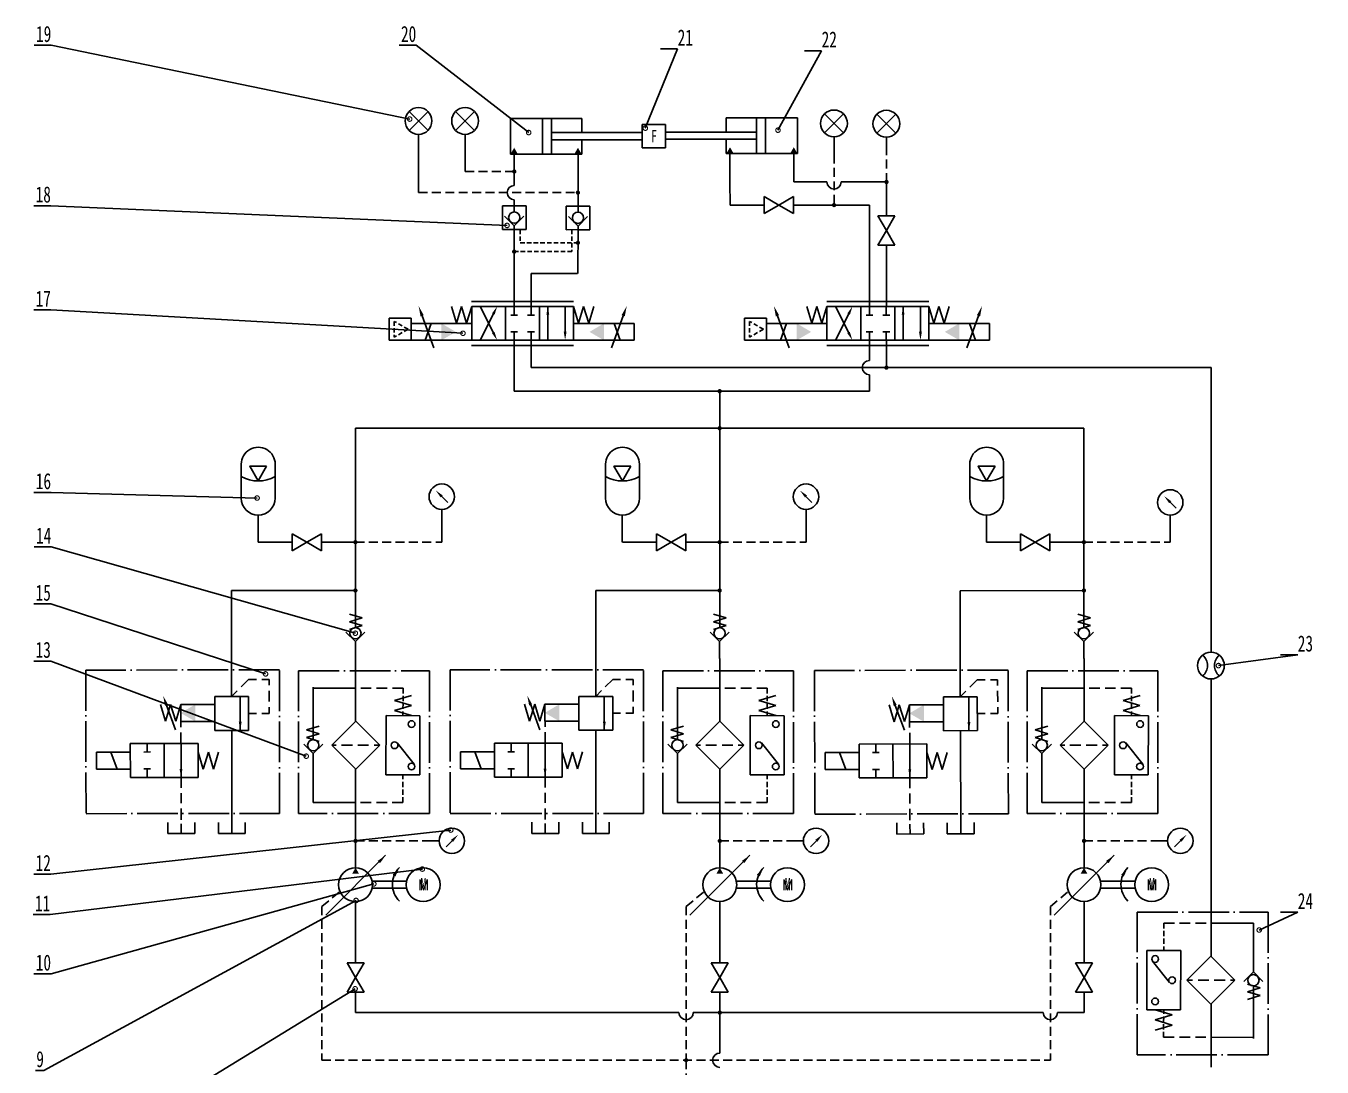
# Model space of a CAD drawing. Extents: x 245 to 8263, y -367 to 526.
# Drawn here: x 7899.3 to 8262.7, y 183.2 to 475.1 of the extents above; entities that cross this region are included whole.
import ezdxf
from ezdxf import colors
from ezdxf.entities.mleader import LeaderData, LeaderLine
from ezdxf.enums import TextEntityAlignment as Align
from ezdxf.math import Vec2, Vec3

# ---------------------------------------------------------------- set-up
doc = ezdxf.new("R2010")
doc.units = 0
doc.header["$LTSCALE"] = 5
doc.header["$MEASUREMENT"] = 0
doc.linetypes.add('ACAD_ISO04W100', pattern=[30, 24, -3, 0, -3])
doc.linetypes.add('HIDDEN', pattern=[0.375, 0.25, -0.125])
doc.layers.get('0').update_dxf_attribs({"linetype": 'CONTINUOUS'})
for name, color, linetype in [('11', 1, 'CONTINUOUS'), ('12', 2, 'CONTINUOUS'), ('16', 6, 'CONTINUOUS')]:
    doc.layers.add(name, color=color, linetype=linetype)
doc.styles.add('GB 3.5', font='simfang.ttf', dxfattribs={"width": 0.7, "height": 3.5})
doc.styles.add('HZ', font='txt', dxfattribs={"bigfont": 'hztxt'})

# ---------------------------------------------------------------- blocks, each defined once
blk = doc.blocks.new('E型')
at = {"layer": '11'}
for p, q in [((2.49, 7.43), (2.49, 9.94)), ((7.49, 7.43), (7.49, 9.94)), ((1.5, 7.43), (3.5, 7.43)), ((6.5, 7.43), (8.5, 7.43)), ((1.5, 2.54), (3.5, 2.54)), ((2.49, 2.54), (2.49, 0.02)), ((6.5, 2.54), (8.5, 2.54)), ((7.49, 2.54), (7.49, 0.02))]:
    blk.add_line(p, q, dxfattribs=at)
blk = doc.blocks.new('FHYA10', base_point=(659.66, 112.03))
at = {"layer": '11'}
for p, q in [((653.65, 112.02), (655.13, 107.02)), ((655.13, 107.02), (656.64, 112)), ((656.64, 112), (658.14, 107.02)), ((658.14, 107.02), (659.64, 112.02))]:
    blk.add_line(p, q, dxfattribs=at)
blk = doc.blocks.new('先导式比例换向阀')
at = {"layer": '11'}
for p, q in [((0.04, 14.29), (0.04, 19.04)), ((4.77, 14.29), (4.77, 19.04)), ((-11.92, 15.66), (16.63, 15.66)), ((-28.89, 10.93), (-35.06, 10.93)), ((-35.06, 10.93), (-35.06, 4.76)), ((-28.89, 4.76), (-28.89, 10.93)), ((-25.78, 11.63), (-22.49, 2.6)), ((-11.89, 14.26), (-11.89, 4.76)), ((-2.39, 14.26), (-11.89, 14.26)), ((-5.84, 6.93), (-9.55, 14.3)), ((-5.81, 12.13), (-9.51, 4.78)), ((-2.39, 4.76), (-2.39, 14.26)), ((-2.35, 14.26), (7.15, 14.26)), ((16.65, 14.26), (7.15, 14.26)), ((7.15, 14.26), (7.15, 4.76)), ((9.49, 4.81), (9.49, 14.3)), ((14.31, 7.17), (14.31, 14.27)), ((16.65, 4.76), (16.65, 14.26)), ((30.58, 11.63), (27.3, 2.6)), ((-28.89, 9.51), (-20.39, 9.51)), ((-28.89, 4.76), (-28.89, 9.51)), ((-24.96, 4.76), (-23.23, 9.51)), ((-20.39, 9.51), (-11.9, 9.51)), ((25.19, 9.51), (16.71, 9.51)), ((33.69, 9.51), (25.19, 9.51)), ((29.77, 4.76), (28.04, 9.51)), ((33.69, 4.76), (33.69, 9.51)), ((-35.06, 4.76), (-28.89, 4.76)), ((-20.39, 4.76), (-28.89, 4.76)), ((-11.89, 4.76), (-20.39, 4.76)), ((-11.89, 4.76), (-2.39, 4.76)), ((-2.35, 4.76), (7.15, 4.76)), ((0, 4.75), (0, 0)), ((4.77, 4.75), (4.77, 0)), ((7.15, 4.76), (16.65, 4.76)), ((16.69, 4.76), (25.19, 4.76)), ((25.19, 4.76), (33.69, 4.76)), ((-11.92, 3.32), (16.63, 3.32))]:
    blk.add_line(p, q, dxfattribs=at)
at = {"layer": '11', "linetype": 'HIDDEN'}
for p, q in [((-33.6, 10.07), (-33.6, 5.61)), ((-29.73, 7.84), (-33.6, 10.07)), ((-29.73, 7.84), (-33.6, 5.61))]:
    blk.add_line(p, q, dxfattribs=at)
at = {"layer": '12'}
for points in [[(-25.33, 11.79), (-26.23, 11.46), (-26.76, 14.33)], [(-6.17, 12.31), (-5.46, 11.95), (-4.74, 14.27)], [(9.05, 11.91), (9.85, 11.91), (9.45, 14.3)], [(30.13, 11.79), (31.03, 11.46), (31.57, 14.33)], [(-20.39, 4.77), (-16.33, 7.11), (-20.39, 9.5)], [(25.19, 4.77), (21.14, 7.11), (25.19, 9.5)], [(-5.49, 7.11), (-6.2, 6.75), (-4.77, 4.79)], [(14.71, 7.17), (13.91, 7.17), (14.31, 4.78)]]:
    blk.add_solid(points, dxfattribs=at)
at = {"layer": '11', "xscale": 0.95, "yscale": 0.95, "zscale": 0.95}
blk.add_blockref('E型', (-2.37, 4.73), dxfattribs=at)
at = {"layer": '16', "yscale": 0.95, "zscale": 0.95}
for p, xscale in [((-11.87, 14.28), 0.95), ((16.63, 14.28), -0.95)]:
    blk.add_blockref('FHYA10', p, dxfattribs=dict(at, xscale=xscale))
blk = doc.blocks.new('电动机')
at = {"layer": '11'}
blk.add_circle((0.01, -0.08), 5, dxfattribs=at)
at = {"layer": '11', "style": 'HZ'}
blk.add_text('M', height=3.2, dxfattribs=at).set_placement((0.07, -0.1), align=Align.MIDDLE)
blk = doc.blocks.new('单向变量液压泵')
at = {"layer": '11'}
for p, q in [((-0.06, 17.98), (-0.06, 25.98)), ((8.8, 21.77), (-8.88, 4.09)), ((4.81, 14.06), (14.9, 14.06)), ((14.9, 12.06), (4.83, 12.06)), ((-0.06, 8.01), (-0.06, 0.01))]:
    blk.add_line(p, q, dxfattribs=at)
blk.add_circle((-0.08, 13.06), 5, dxfattribs=at)
blk.add_arc((17.85, 13.18), 7.03, 134.6929, 225.3648, dxfattribs=at)
at = {"layer": '12'}
for points in [[(6.48, 20.1), (7.15, 19.41), (8.86, 21.79)], [(-0.06, 18.05), (-1.06, 16.32), (0.94, 16.32)], [(10.89, 16.02), (11.7, 15.49), (12.87, 18.17)]]:
    blk.add_solid(points, dxfattribs=at)
blk = doc.blocks.new('变量泵')
at = {"layer": '11', "xscale": 0.95, "yscale": 0.95, "zscale": 0.95}
for name, p in [('单向变量液压泵', (0.06, -24.68)), ('电动机', (18.95, -12.19))]:
    blk.add_blockref(name, p, dxfattribs=at)
at = {"layer": '11', "insert": (18.21, -10.36), "char_height": 3.5, "width": 3.8597, "attachment_point": 1, "style": 'GB 3.5'}
blk.add_mtext('M', dxfattribs=at)
blk = doc.blocks.new('过滤器')
at = {"layer": '11'}
for p, q in [((10.08, 0.04), (17.15, 7.11)), ((17.15, 7.11), (24.22, 0.04)), ((17.15, -7.04), (10.08, 0.04)), ((24.22, 0.04), (17.15, -7.04)), ((10.09, -0.01), (0.09, -0.01)), ((24.24, -0.01), (34.24, -0.01))]:
    blk.add_line(p, q, dxfattribs=at)
at = {"layer": '12'}
for p, q in [((17.15, 7.11), (17.15, 5.44)), ((17.15, 3.85), (17.15, 0.65)), ((17.15, -0.95), (17.15, -4.15)), ((17.15, -5.69), (17.15, -7.03))]:
    blk.add_line(p, q, dxfattribs=at)
blk = doc.blocks.new('单向阀（简易符号）带弹簧')
at = {"layer": '11'}
for p, q in [((1.92, 11.94), (-1.83, 13.07)), ((-1.81, 10.82), (1.92, 11.94)), ((-0.03, 9.18), (-0.03, 14.18)), ((-2.88, 7.8), (-0.05, 4.97)), ((-1.83, 8.58), (1.92, 9.69)), ((1.92, 9.69), (-1.81, 10.82)), ((-0.05, 4.97), (2.78, 7.8)), ((-0.05, 4.98), (-0.05, -0.02))]:
    blk.add_line(p, q, dxfattribs=at)
blk.add_circle((-0.05, 7.44), 1.67, dxfattribs=at)
blk = doc.blocks.new('5236', base_point=(344.92, 42.98))
at = {"layer": '11'}
for p, q in [((342.02, 47.87), (343.5, 42.87)), ((343.5, 42.87), (345, 47.86)), ((345, 47.86), (346.51, 42.87)), ((346.51, 42.87), (348.01, 47.87))]:
    blk.add_line(p, q, dxfattribs=at)
blk = doc.blocks.new('回油过滤器')
at = {"layer": '11'}
for p, q in [((0, -7.14), (0, 0)), ((0, -7.36), (12.47, -7.36)), ((12.47, -7.36), (12.47, -16.78)), ((-18.99, -32.95), (-18.97, -15.46)), ((-18.97, -15.46), (-8.97, -15.48)), ((-12.31, -24.92), (-17.34, -18.62)), ((-8.97, -15.48), (-8.99, -32.97)), ((-18.99, -32.95), (-8.99, -32.97)), ((12.48, -30.98), (12.47, -41.39)), ((12.47, -41.08), (0, -41.07)), ((0, -41.3), (0, -49.85))]:
    blk.add_line(p, q, dxfattribs=at)
for centre in [(-16.52, -17.96), (-11.52, -24.23), (-16.54, -30.48)]:
    blk.add_circle(centre, 1, dxfattribs=at)
at = {"layer": '12'}
for p, q in [((-13.97, -8.96), (-13.97, -7.36)), ((-13.98, -13.47), (-13.98, -11.87)), ((-13.98, -15.44), (-13.98, -14.27))]:
    blk.add_line(p, q, dxfattribs=at)
at = {"layer": '12', "linetype": 'HIDDEN', "ltscale": 2.5}
for p, q in [((-13.97, -7.37), (0, -7.36)), ((-13.98, -11.21), (-13.98, -9.61)), ((-14, -32.99), (-14, -34.16)), ((-14, -34.96), (-14.01, -36.56)), ((-14.01, -37.21), (-14.01, -38.81)), ((-14.01, -39.47), (-14.01, -41.07)), ((-14.01, -41.05), (0, -41.07))]:
    blk.add_line(p, q, dxfattribs=at)
at = {"layer": '12', "linetype": 'ACAD_ISO04W100', "ltscale": 0.1}
blk.add_lwpolyline([(-21.8, -4.13), (16.79, -4.13), (16.79, -46.19), (-21.8, -46.19)], close=True, dxfattribs=at)
at = {"layer": '11', "rotation": 90}
blk.add_blockref('过滤器', (-0.01, -41.39), dxfattribs=at)
at = {"layer": '11', "xscale": -1}
for name, p, rotation in [('单向阀（简易符号）带弹簧', (12.52, -16.8), 180), ('5236', (-11.64, -35.88), 89.93440482208143)]:
    blk.add_blockref(name, p, dxfattribs=dict(at, rotation=rotation))
blk = doc.blocks.new('5171', base_point=(201.3, 88.5))
at = {"layer": '11'}
for p, q in [((201.38, 88.43), (201.38, 93.43)), ((213.38, 93.43), (213.38, 88.43)), ((213.38, 88.43), (201.38, 88.43))]:
    blk.add_line(p, q, dxfattribs=at)
blk = doc.blocks.new('先导式电磁溢流阀')
at = {"layer": '11'}
for p, q in [((14.07, 5.12), (14.07, -7.91)), ((9.07, -7.91), (19.07, -7.91)), ((9.07, -17.91), (9.07, -7.91)), ((11.58, -7.87), (11.58, -17.89)), ((19.07, -7.91), (19.07, -17.91)), ((29.11, -10.25), (19.13, -10.25)), ((29.11, -10.21), (30.59, -15.21)), ((29.11, -15.25), (29.11, -10.25)), ((30.59, -15.21), (32.1, -10.22)), ((33.27, -10.43), (30.6, -17.74)), ((32.1, -10.22), (33.6, -15.21)), ((33.6, -15.21), (35.1, -10.21)), ((19.11, -15.25), (29.11, -15.25)), ((19.07, -17.91), (9.07, -17.91)), ((14.07, -17.91), (14.07, -48.31)), ((23.99, -31.77), (23.99, -21.77)), ((23.99, -21.77), (43.99, -21.77)), ((29.01, -31.77), (29.01, -21.76)), ((33.99, -31.74), (33.99, -21.74)), ((39.02, -21.78), (39.02, -24.26)), ((43.99, -21.77), (43.99, -31.77)), ((17.96, -24.33), (19.44, -29.33)), ((19.44, -29.33), (20.95, -24.35)), ((20.95, -24.35), (22.45, -29.33)), ((22.45, -29.33), (23.95, -24.33)), ((38.02, -24.26), (40.02, -24.26)), ((53.98, -24.28), (43.98, -24.28)), ((47.91, -29.28), (49.73, -24.28)), ((53.98, -29.28), (53.98, -24.28)), ((40.02, -29.26), (38.02, -29.26)), ((39.02, -29.26), (39.02, -31.78)), ((43.98, -29.28), (53.98, -29.28)), ((33.99, -31.77), (23.99, -31.77)), ((43.99, -31.77), (33.99, -31.77))]:
    blk.add_line(p, q, dxfattribs=at)
at = {"layer": '12'}
for p, q in [((3.04, -2.9), (3.04, -4.62)), ((5.16, -2.93), (3.04, -2.93)), ((9.07, -2.93), (6.76, -2.93)), ((11.26, -5.09), (9.08, -2.91)), ((3.04, -6.22), (3.04, -9.42)), ((14.09, -7.91), (12.39, -6.22)), ((3.04, -11.02), (3.04, -12.92)), ((5.16, -12.91), (3.04, -12.91)), ((9.07, -12.91), (6.76, -12.91)), ((29.04, -15.19), (29.04, -16.91)), ((29.04, -18.51), (29.04, -21.71)), ((29.02, -31.53), (29.02, -34.82)), ((29.02, -36.42), (29.02, -39.36)), ((29.02, -40.97), (29.02, -44.26)), ((29.02, -45.46), (29.02, -48.4))]:
    blk.add_line(p, q, dxfattribs=at)
at = {"layer": '12', "linetype": 'ACAD_ISO04W100', "ltscale": 0.1}
blk.add_lwpolyline([(-0.03, -0.06), (57.08, -0.06), (57.08, -42.45), (-0.03, -42.45)], close=True, dxfattribs=at)
at = {"layer": '12'}
for points in [[(24.83, -15.24), (29.1, -12.77), (24.83, -10.26)], [(32.84, -10.27), (33.74, -10.59), (34.27, -7.72)], [(11.12, -15.37), (11.96, -15.37), (11.54, -17.89)], [(29.45, -29.26), (28.61, -29.26), (29.03, -31.78)]]:
    blk.add_solid(points, dxfattribs=at)
at = {"layer": '11', "xscale": 0.66, "yscale": 0.66, "zscale": 0.66}
for p in [(10.05, -48.32), (24.94, -48.32)]:
    blk.add_blockref('5171', p, dxfattribs=at)
blk = doc.blocks.new('5172', base_point=(208.32, 41.13))
at = {"layer": '11'}
for p, q in [((213.14, 46.67), (203.14, 46.67)), ((203.14, 36.67), (213.14, 36.67))]:
    blk.add_line(p, q, dxfattribs=at)
for centre, start, end in [((203.14, 41.67), 90, 270), ((213.14, 41.67), 270, 90)]:
    blk.add_arc(centre, 5, start, end, dxfattribs=at)
blk = doc.blocks.new('FHYF27')
at = {"layer": '11'}
blk.add_line((-0.03, 8.01), (-0.03, 0.01), dxfattribs=at)
blk.add_lwpolyline([(2.49, 22.4), (-2.51, 22.4), (-0.01, 18.07)], close=True, dxfattribs=at)
blk.add_arc((0.01, 28.12), 10.05, 240.1609, 299.8391, dxfattribs=at)
at = {"layer": '11', "rotation": 90}
blk.add_blockref('5172', (0.55, 18.19), dxfattribs=at)
blk = doc.blocks.new('截止阀')
at = {"layer": '11'}
for p, q in [((10.02, 0.01), (0.02, 0.01)), ((14.37, 0.01), (10.04, 2.51)), ((10.04, 2.51), (10.04, -2.49)), ((10.04, -2.49), (14.37, 0.01)), ((14.36, 0.01), (18.69, 2.51)), ((18.69, -2.49), (14.36, 0.01)), ((18.69, 2.51), (18.69, -2.49)), ((18.71, 0.01), (28.71, 0.01))]:
    blk.add_line(p, q, dxfattribs=at)
blk = doc.blocks.new('单活塞杆缸')
at = {"layer": '11'}
for p, q in [((18.9, 18.03), (-1.1, 18.03)), ((-1.1, 18.03), (-1.1, 8.03)), ((7.89, 18.03), (7.89, 8.03)), ((10.39, 18.03), (10.39, 8.03)), ((18.9, 14.05), (18.9, 18.03)), ((25.42, 14.05), (10.39, 14.05)), ((25.42, 12.05), (10.39, 12.05)), ((18.9, 8.03), (18.9, 12.05)), ((-1.1, 8.03), (18.9, 8.03)), ((-0.05, 8.07), (-0.05, 0.07)), ((17.83, 8.07), (17.83, 0.07))]:
    blk.add_line(p, q, dxfattribs=at)
at = {"layer": '12'}
for points in [[(-1.07, 8.07), (-0.07, 9.8), (0.93, 8.07)], [(16.81, 8.07), (17.81, 9.8), (18.81, 8.07)]]:
    blk.add_solid(points, dxfattribs=at)
blk = doc.blocks.new('圆点')
at = {"layer": '12', "const_width": 0.625}
blk.add_lwpolyline([(-0.35, 0.06, 1), (0.28, 0.06, 1)], format="xyb", close=True, dxfattribs=at)
blk = doc.blocks.new('流量计')
at = {"layer": '11'}
for p, q in [((8.04, 0), (0.04, 0)), ((15.49, 0), (23.49, 0))]:
    blk.add_line(p, q, dxfattribs=at)
blk.add_circle((11.77, -0.05), 3.75, dxfattribs=at)
for centre, start, end in [((11.77, 4.7), 219.2965, 320.7035), ((11.77, -4.76), 39.2965, 140.7035)]:
    blk.add_arc(centre, 3.75, start, end, dxfattribs=at)
blk = doc.blocks.new('压力指示器')
at = {"layer": '11'}
for p, q in [((-2.74, 11.49), (2.57, 6.19)), ((-2.73, 6.18), (2.57, 11.48)), ((-0.07, 5.09), (-0.07, 0.09))]:
    blk.add_line(p, q, dxfattribs=at)
blk.add_circle((-0.09, 8.84), 3.75, dxfattribs=at)
blk = doc.blocks.new('压力表')
at = {"layer": '11'}
for p, q in [((-0.75, 9.49), (1.71, 7.03)), ((-0.02, 4.97), (-0.02, -0.03))]:
    blk.add_line(p, q, dxfattribs=at)
blk.add_circle((-0.04, 8.72), 3.75, dxfattribs=at)
at = {"layer": '12'}
blk.add_solid([(-0.34, 8.49), (0.25, 9.08), (-1.83, 10.56)], dxfattribs=at)
blk = doc.blocks.new('_DotSmall')
at = {"color": 0, "linetype": 'ByBlock', "const_width": 0.5}
blk.add_lwpolyline([(-0.0625, 0, 1), (0.0625, 0, 1)], format="xyb", close=True, dxfattribs=at)

msp = doc.modelspace()

# ---------------------------------------------------------------- linework, layer by layer
at = {"layer": '11'}
for p, q in [((8072.047, 445.1553), (8072.047, 447.4489)), ((8072.047, 447.4489), (8078.5679, 447.4489)), ((8078.5679, 447.4489), (8078.5768, 440.8706)), ((8061.6556, 445.1553), (8072.047, 445.1553)), ((8072.047, 445.1553), (8072.0528, 440.8617)), ((8078.5708, 445.3052), (8089.053, 445.3052)), ((8078.5708, 445.3052), (8078.5708, 443.3052)), ((8072.047, 443.1553), (8061.6556, 443.1553)), ((8072.0515, 440.8617), (8078.5723, 440.8706)), ((8089.053, 443.3052), (8078.5708, 443.3052)), ((8009.3609, 428.338), (8009.3609, 439.6746)), ((8022.4099, 439.6746), (8022.4099, 434.2368)), ((8036.184, 430.338), (8036.184, 431.2585)), ((8054.0654, 422.9354), (8054.0654, 431.2585)), ((8096.6433, 431.326), (8096.6999, 424.8415)), ((8114.5247, 431.326), (8123.8352, 431.326)), ((8127.8352, 431.326), (8140.5173, 431.326)), ((8036.184, 423.0019), (8036.184, 426.338)), ((8032.8654, 417.997), (8032.8654, 424.647)), ((8032.8654, 424.647), (8039.5154, 424.647)), ((8033.4853, 421.6939), (8036.1723, 419.0069)), ((8036.1723, 419.0069), (8038.8593, 421.6939)), ((8039.5154, 424.647), (8039.5154, 417.997)), ((8050.7468, 417.9305), (8050.7468, 424.5805)), ((8050.7468, 424.5805), (8057.3968, 424.5805)), ((8051.3667, 421.6274), (8054.0537, 418.9404)), ((8054.0537, 418.9404), (8056.7407, 421.6274)), ((8057.3968, 424.5805), (8057.3968, 417.9305)), ((8123.9632, 424.8415), (8135.7846, 424.8415)), ((8135.7846, 424.8415), (8135.7846, 403.6191)), ((8036.1903, 418.0195), (8032.8654, 417.997)), ((8036.1727, 419.0097), (8036.1727, 414.2597)), ((8039.5154, 417.997), (8036.1906, 417.9745)), ((8054.0717, 417.953), (8050.7468, 417.9305)), ((8054.0541, 418.9432), (8053.9765, 405.6778)), ((8057.3968, 417.9305), (8054.072, 417.908)), ((8036.1727, 411.8603), (8036.1727, 414.2597)), ((8036.1727, 411.8603), (8036.1727, 401.219)), ((8040.9054, 401.219), (8040.9054, 405.6778)), ((8040.9054, 405.6778), (8053.9179, 405.6778)), ((8135.7846, 403.6191), (8135.7846, 401.219)), ((8140.5273, 404.0474), (8140.5173, 401.219)), ((8140.5173, 401.219), (8140.5173, 401.219)), ((8036.1352, 382.1787), (8036.1352, 372.6587)), ((8040.9054, 382.1787), (8040.9054, 379.2785)), ((8135.7471, 382.1787), (8135.7471, 381.2785)), ((8140.5173, 382.1787), (8140.5173, 379.2785)), ((8142.5173, 379.2785), (8040.9054, 379.2785)), ((8231.5438, 379.2785), (8142.5173, 379.2785)), ((8231.5438, 379.2785), (8231.5438, 307.5201)), ((8135.7471, 377.2785), (8135.7471, 372.6587)), ((8036.1352, 372.6587), (8127.9, 372.673)), ((8093.7689, 362.271), (8093.7689, 372.6587)), ((8127.9, 372.6688), (8135.7471, 372.6688)), ((7991.6581, 343.8763), (7991.6581, 362.271)), ((7991.6581, 362.271), (8195.8798, 362.271)), ((8093.7689, 316.794), (8093.7689, 362.271)), ((8195.8798, 343.8763), (8195.8798, 362.271)), ((7991.6581, 316.794), (7991.6581, 343.8763)), ((8195.8798, 316.794), (8195.8798, 343.8763)), ((8015.8868, 330.3351), (8015.8868, 334.7833)), ((8117.9977, 330.3351), (8117.9977, 334.7833)), ((8220.1086, 330.3351), (8220.1086, 334.7833)), ((7956.9412, 316.7577), (7991.6581, 316.794)), ((7956.9412, 299.4543), (7956.9412, 316.7577)), ((7991.6581, 311.2161), (7991.6581, 316.794)), ((8059.034, 316.794), (8093.7689, 316.794)), ((8059.034, 299.4957), (8059.034, 316.794)), ((8093.7689, 311.2161), (8093.7689, 316.794)), ((8161.1938, 316.6961), (8195.8798, 316.794)), ((8161.1938, 299.3836), (8161.1938, 316.6961)), ((8195.8798, 311.2161), (8195.8798, 316.794)), ((8231.5438, 226.6981), (8231.5438, 284.0346)), ((7991.6907, 250.3865), (7991.6907, 246.5865)), ((8093.8015, 250.3865), (8093.8015, 246.5865)), ((8195.9124, 246.5865), (8195.9124, 250.3865)), ((7991.6907, 212.4213), (7991.6907, 221.9213)), ((8195.9124, 212.4213), (8195.9124, 221.9213)), ((7991.6919, 208.2889), (7989.3169, 212.4026)), ((7989.3169, 212.4026), (7994.0669, 212.4026)), ((7994.0669, 212.4026), (7991.6919, 208.2889)), ((8195.9136, 208.2889), (8193.5386, 212.4026)), ((8193.5386, 212.4026), (8198.2886, 212.4026)), ((8198.2886, 212.4026), (8195.9136, 208.2889)), ((7991.6919, 208.2904), (7989.3169, 204.1768)), ((7994.0669, 204.1768), (7991.6919, 208.2904)), ((8195.9136, 208.2904), (8193.5386, 204.1768)), ((8198.2886, 204.1768), (8195.9136, 208.2904)), ((7989.3169, 204.1768), (7994.0669, 204.1768)), ((7991.6907, 204.158), (7991.6907, 198.458)), ((8193.5386, 204.1768), (8198.2886, 204.1768)), ((8195.9124, 204.158), (8195.9124, 198.458)), ((7991.6907, 198.458), (8082.3623, 198.458)), ((8086.3623, 198.458), (8184.4732, 198.458)), ((8093.8015, 198.458), (8093.8015, 187.1129)), ((8188.4732, 198.458), (8195.9124, 198.458))]:
    msp.add_line(p, q, dxfattribs=at)
at = {"layer": '11', "linetype": 'HIDDEN', "ltscale": 2}
for p, q in [((8125.8352, 438.9979), (8125.8352, 424.7862)), ((8140.5173, 431.326), (8140.5173, 438.9059)), ((8022.4099, 434.2368), (8036.184, 434.2368)), ((8009.3609, 428.338), (8054.0067, 428.338)), ((7991.6581, 330.3351), (8015.8868, 330.3351)), ((8093.7689, 330.3351), (8117.9977, 330.3351)), ((8195.8798, 330.3351), (8220.1086, 330.3351)), ((7991.6907, 246.5865), (8010.406, 246.5865)), ((8093.8015, 246.5865), (8112.5169, 246.5865)), ((8195.9124, 246.5865), (8214.6278, 246.5865))]:
    msp.add_line(p, q, dxfattribs=at)
at = {"layer": '11'}
for centre in [(8036.1678, 421.3444), (8054.0492, 421.2779)]:
    msp.add_circle(centre, 1.5817, dxfattribs=at)
for centre, start, end in [((8036.184, 428.338), 90, 270), ((8125.8352, 431.326), 180, 0), ((8135.7471, 379.2785), 90, 270), ((8084.3623, 198.458), 180, 0), ((8186.4732, 198.458), 180, 0), ((8093.8015, 185.1129), 90, 270)]:
    msp.add_arc(centre, 2, start, end, dxfattribs=at)
at = {"layer": '12', "linetype": 'HIDDEN'}
for p, q in [((8037.8418, 417.9192), (8037.8664, 414.2749)), ((8052.3506, 417.9417), (8052.3506, 411.7938)), ((8037.8664, 414.2749), (8053.9682, 414.2749)), ((8052.3506, 411.7938), (8036.1615, 411.7938))]:
    msp.add_line(p, q, dxfattribs=at)
at = {"layer": '12', "linetype": 'HIDDEN', "ltscale": 2}
for p, q in [((7982.2514, 228.2385), (7987.1276, 232.2306)), ((8084.3623, 228.2385), (8089.2384, 232.2306)), ((8186.4732, 228.2385), (8191.3493, 232.2306)), ((7982.2514, 228.2385), (7982.2514, 185.1129)), ((8084.3623, 228.2385), (8084.3623, 185.1129)), ((8186.4732, 228.2385), (8186.4732, 185.1129)), ((7982.2514, 185.1129), (8186.4732, 185.1129)), ((8084.3623, 185.1129), (8084.3623, 92.959))]:
    msp.add_line(p, q, dxfattribs=at)

# ---------------------------------------------------------------- block references
at = {"layer": '11'}
for name, p in [('压力指示器', (8009.4346, 439.5827)), ('压力指示器', (8022.4835, 439.5827)), ('压力指示器', (8125.9088, 438.9059)), ('压力指示器', (8140.5909, 438.814)), ('单活塞杆缸', (8036.2314, 431.1097)), ('先导式比例换向阀', (8036.1352, 382.1787)), ('先导式比例换向阀', (8135.7471, 382.1787)), ('变量泵', (7991.6907, 246.5865)), ('变量泵', (8093.8015, 246.5865)), ('变量泵', (8195.9124, 246.5865))]:
    msp.add_blockref(name, p, dxfattribs=at)
at = {"layer": '11', "xscale": -1}
msp.add_blockref('单活塞杆缸', (8114.4773, 431.2596), dxfattribs=at)
at = {"layer": '11', "yscale": 0.95, "zscale": 0.95}
for name, p, xscale in [('圆点', (8036.2179, 434.1815), 0.95), ('圆点', (8054.0607, 428.2827), 0.95), ('圆点', (8140.5611, 431.2554), 0.95), ('截止阀', (8096.6846, 424.8315), 0.95), ('圆点', (8125.869, 424.7862), 0.95), ('圆点', (8054.0607, 414.2196), 0.95), ('圆点', (8036.1953, 411.7385), 0.95), ('圆点', (8140.5511, 379.2232), 0.95), ('圆点', (8093.8028, 372.6035), 0.95), ('圆点', (8093.8028, 362.2158), 0.95), ('压力表', (8015.9015, 334.8108), 0.95), ('压力表', (8118.0123, 334.8108), 0.95), ('压力表', (8220.1232, 333.2063), 0.95), ('截止阀', (7964.3794, 330.3251), 0.95), ('圆点', (7991.6919, 330.2799), 0.95), ('截止阀', (8066.4903, 330.3251), 0.95), ('圆点', (8093.8028, 330.2799), 0.95), ('截止阀', (8168.6011, 330.3251), 0.95), ('圆点', (8195.9137, 330.2799), 0.95), ('圆点', (7991.6919, 316.7387), 0.95), ('圆点', (8093.8028, 316.7387), 0.95), ('圆点', (8195.9137, 316.7387), 0.95), ('单向阀（简易符号）带弹簧', (7991.6907, 297.7448), 0.95), ('单向阀（简易符号）带弹簧', (8093.8015, 297.7448), 0.95), ('单向阀（简易符号）带弹簧', (8195.9124, 297.7448), 0.95), ('先导式电磁溢流阀', (8072.3994, 294.6325), -0.95), ('圆点', (7991.7245, 246.5312), 0.95), ('圆点', (8093.8354, 246.5312), 0.95), ('圆点', (8195.9463, 246.5312), 0.95), ('回油过滤器', (8231.5438, 230.549), 0.95), ('圆点', (8093.8354, 198.4027), 0.95), ('圆点', (8084.3962, 185.0576), 0.95)]:
    msp.add_blockref(name, p, dxfattribs=dict(at, xscale=xscale))
at = {"layer": '11', "zscale": 0.95}
for name, p, xscale, yscale, rotation in [('截止阀', (8140.5173, 431.326), 0.95, 0.95, 270), ('FHYF27', (7964.3947, 330.3351), 0.95, 0.95, 359.9843682537356), ('FHYF27', (8066.5056, 330.3351), 0.95, 0.95, 359.9843682537356), ('FHYF27', (8168.6165, 330.3351), 0.95, 0.95, 359.9843682537356), ('先导式电磁溢流阀', (7970.3117, 294.605), -0.95, 0.95, 0.05981735658807884), ('先导式电磁溢流阀', (8174.5729, 294.5582), -0.9500000000000007, 0.9500000000000001, 0.1617270987096564), ('回油过滤器', (7991.6907, 250.3865), 0.95, 0.95, 180), ('回油过滤器', (8093.8015, 250.3865), 0.95, 0.95, 180), ('回油过滤器', (8195.9124, 250.3865), 0.95, 0.95, 180), ('压力表', (8010.406, 246.5865), 0.95, 0.95, 270), ('压力表', (8112.5169, 246.5865), 0.95, 0.95, 270), ('压力表', (8214.6278, 246.5865), 0.95, 0.95, 270), ('截止阀', (8093.8116, 221.9367), -0.95, 0.95, 90)]:
    msp.add_blockref(name, p, dxfattribs=dict(at, xscale=xscale, yscale=yscale, rotation=rotation))
at = {"layer": '11', "rotation": 270}
msp.add_blockref('流量计', (8231.5438, 307.5201), dxfattribs=at)

# ---------------------------------------------------------------- texts
at = {"layer": '11', "linetype": 'ACAD_ISO04W100', "insert": (8074.5488, 445.9078), "char_height": 3.5, "width": 6.529823, "attachment_point": 1, "style": 'GB 3.5'}
msp.add_mtext('F', dxfattribs=at)

# ---------------------------------------------------------------- leaders
at = {"layer": '11', "linetype": 'ACAD_ISO04W100'}
ml = msp.add_multileader_mtext('Standard', dxfattribs=at)
ml.set_content('19', color=150, style='GB 3.5')
ml.set_leader_properties(color=150, linetype='ByLayer', lineweight=25)
ml.set_arrow_properties(name='DOTSMALL')
ml.build(insert=Vec2(0, 0))
ml.multileader.update_dxf_attribs({"has_dogleg": 0, "text_left_attachment_type": 5, "text_right_attachment_type": 5, "dogleg_length": 0, "arrow_head_size": 2.5})
ctx = ml.context
ctx.base_point, ctx.char_height, ctx.arrow_head_size, ctx.landing_gap_size, ctx.plane_origin = Vec3(7902.561, 469.6661), 4.5, 2.5, 0, Vec3(8006.8692, 448.9558)
ctx.left_attachment, ctx.right_attachment, ctx.text_align_type = 5, 5, 2
notes = []
notes.append((ctx, [(0, (1, 1, 0), (7906.395, 469.6661), (-1, 0), 0, [(0, [(8006.8692, 448.9558)], 0, [])])]))
ctx.mtext.insert, ctx.mtext.alignment, ctx.mtext.flow_direction = Vec3(7906.395, 475.0661), 3, 5
ml = msp.add_multileader_mtext('Standard', dxfattribs=at)
ml.set_content('20', color=150, style='GB 3.5')
ml.set_leader_properties(color=150, linetype='ByLayer', lineweight=25)
ml.set_arrow_properties(name='DOTSMALL')
ml.build(insert=Vec2(0, 0))
ml.multileader.update_dxf_attribs({"has_dogleg": 0, "text_left_attachment_type": 5, "text_right_attachment_type": 5, "dogleg_length": 0, "arrow_head_size": 2.5})
ctx = ml.context
ctx.base_point, ctx.char_height, ctx.arrow_head_size, ctx.landing_gap_size, ctx.plane_origin = Vec3(8004.5642, 469.6661), 4.5, 2.5, 0, Vec3(8040.2307, 445.1706)
ctx.left_attachment, ctx.right_attachment, ctx.text_align_type = 5, 5, 2
notes.append((ctx, [(1, (1, 1, 0), (8008.7042, 469.6661), (-1, 0), 0, [(0, [(8040.2307, 445.1706)], 0, [])])]))
ctx.mtext.insert, ctx.mtext.alignment, ctx.mtext.flow_direction = Vec3(8008.7042, 475.0661), 3, 5
ml = msp.add_multileader_mtext('Standard', dxfattribs=at)
ml.set_content('21', color=150, style='GB 3.5')
ml.set_leader_properties(color=150, linetype='ByLayer', lineweight=25)
ml.set_arrow_properties(name='DOTSMALL')
ml.build(insert=Vec2(0, 0))
ml.multileader.update_dxf_attribs({"has_dogleg": 0, "text_left_attachment_type": 5, "text_right_attachment_type": 5, "dogleg_length": 0, "arrow_head_size": 2.5})
ctx = ml.context
ctx.base_point, ctx.char_height, ctx.arrow_head_size, ctx.landing_gap_size, ctx.plane_origin = Vec3(8081.9889, 468.6689), 4.5, 2.5, 0, Vec3(8072.9293, 446.402)
ctx.left_attachment, ctx.right_attachment = 5, 5
notes.append((ctx, [(0, (1, 1, 0), (8081.9889, 468.6689), (1, 0), 0, [(0, [(8072.9293, 446.402)], 0, [])])]))
ctx.mtext.insert, ctx.mtext.flow_direction = Vec3(8081.9889, 474.0689), 5
ml = msp.add_multileader_mtext('Standard', dxfattribs=at)
ml.set_content('22', color=150, style='GB 3.5')
ml.set_leader_properties(color=150, linetype='ByLayer', lineweight=25)
ml.set_arrow_properties(name='DOTSMALL')
ml.build(insert=Vec2(0, 0))
ml.multileader.update_dxf_attribs({"has_dogleg": 0, "text_left_attachment_type": 5, "text_right_attachment_type": 5, "dogleg_length": 0, "arrow_head_size": 2.5})
ctx = ml.context
ctx.base_point, ctx.char_height, ctx.arrow_head_size, ctx.landing_gap_size, ctx.plane_origin = Vec3(8122.3478, 468.121), 4.5, 2.5, 0, Vec3(8110.1156, 445.8412)
ctx.left_attachment, ctx.right_attachment = 5, 5
notes.append((ctx, [(0, (1, 1, 0), (8122.3478, 468.121), (1, 0), 0, [(0, [(8110.1156, 445.8412)], 0, [])])]))
ctx.mtext.insert, ctx.mtext.flow_direction = Vec3(8122.3478, 473.521), 5
ml = msp.add_multileader_mtext('Standard', dxfattribs=at)
ml.set_content('18', color=150, style='GB 3.5')
ml.set_leader_properties(color=150, linetype='ByLayer', lineweight=25)
ml.set_arrow_properties(name='DOTSMALL')
ml.build(insert=Vec2(0, 0))
ml.multileader.update_dxf_attribs({"has_dogleg": 0, "text_left_attachment_type": 5, "text_right_attachment_type": 5, "dogleg_length": 0, "arrow_head_size": 2.5})
ctx = ml.context
ctx.base_point, ctx.char_height, ctx.arrow_head_size, ctx.landing_gap_size, ctx.plane_origin = Vec3(7902.4765, 424.6675), 4.5, 2.5, 0, Vec3(8034.1623, 419.1394)
ctx.left_attachment, ctx.right_attachment, ctx.text_align_type = 5, 5, 2
notes.append((ctx, [(0, (1, 1, 0), (7906.2925, 424.6675), (-1, 0), 0, [(0, [(8034.1623, 419.1394)], 0, [])])]))
ctx.mtext.insert, ctx.mtext.alignment, ctx.mtext.flow_direction = Vec3(7906.2925, 430.0675), 3, 5
ml = msp.add_multileader_mtext('Standard', dxfattribs=at)
ml.set_content('17', color=150, style='GB 3.5')
ml.set_leader_properties(color=150, linetype='ByLayer', lineweight=25)
ml.set_arrow_properties(name='DOTSMALL')
ml.build(insert=Vec2(0, 0))
ml.multileader.update_dxf_attribs({"has_dogleg": 0, "text_left_attachment_type": 5, "text_right_attachment_type": 5, "dogleg_length": 0, "arrow_head_size": 2.5})
ctx = ml.context
ctx.base_point, ctx.char_height, ctx.arrow_head_size, ctx.landing_gap_size, ctx.plane_origin = Vec3(7902.4765, 395.4523), 4.5, 2.5, 0, Vec3(8021.8029, 388.9016)
ctx.left_attachment, ctx.right_attachment, ctx.text_align_type = 5, 5, 2
notes.append((ctx, [(0, (1, 1, 0), (7906.2925, 395.4523), (-1, 0), 0, [(0, [(8021.8029, 388.9016)], 0, [])])]))
ctx.mtext.insert, ctx.mtext.alignment, ctx.mtext.flow_direction = Vec3(7906.2925, 400.8523), 3, 5
ml = msp.add_multileader_mtext('Standard', dxfattribs=at)
ml.set_content('16', color=150, style='GB 3.5')
ml.set_leader_properties(color=150, linetype='ByLayer', lineweight=25)
ml.set_arrow_properties(name='DOTSMALL')
ml.build(insert=Vec2(0, 0))
ml.multileader.update_dxf_attribs({"has_dogleg": 0, "text_left_attachment_type": 5, "text_right_attachment_type": 5, "dogleg_length": 0, "arrow_head_size": 2.5})
ctx = ml.context
ctx.base_point, ctx.char_height, ctx.arrow_head_size, ctx.landing_gap_size, ctx.plane_origin = Vec3(7902.4765, 344.3026), 4.5, 2.5, 0, Vec3(7964.0902, 342.7142)
ctx.left_attachment, ctx.right_attachment, ctx.text_align_type = 5, 5, 2
notes.append((ctx, [(0, (1, 1, 0), (7906.3285, 344.3026), (-1, 0), 0, [(0, [(7964.0902, 342.7142)], 0, [])])]))
ctx.mtext.insert, ctx.mtext.alignment, ctx.mtext.flow_direction = Vec3(7906.3285, 349.7026), 3, 5
ml = msp.add_multileader_mtext('Standard', dxfattribs=at)
ml.set_content('14', color=150, style='GB 3.5')
ml.set_leader_properties(color=150, linetype='ByLayer', lineweight=25)
ml.set_arrow_properties(name='DOTSMALL')
ml.build(insert=Vec2(0, 0))
ml.multileader.update_dxf_attribs({"has_dogleg": 0, "text_left_attachment_type": 5, "text_right_attachment_type": 5, "dogleg_length": 0, "arrow_head_size": 2.5})
ctx = ml.context
ctx.base_point, ctx.char_height, ctx.arrow_head_size, ctx.landing_gap_size, ctx.plane_origin = Vec3(7902.4765, 329.0455), 4.5, 2.5, 0, Vec3(7991.6419, 304.8086)
ctx.left_attachment, ctx.right_attachment, ctx.text_align_type = 5, 5, 2
notes.append((ctx, [(1, (1, 1, 0), (7906.4005, 329.0455), (-1, 0), 0, [(0, [(7991.6419, 304.8086)], 0, [])])]))
ctx.mtext.insert, ctx.mtext.alignment, ctx.mtext.flow_direction = Vec3(7906.4005, 334.4455), 3, 5
ml = msp.add_multileader_mtext('Standard', dxfattribs=at)
ml.set_content('15', color=150, style='GB 3.5')
ml.set_leader_properties(color=150, linetype='ByLayer', lineweight=25)
ml.set_arrow_properties(name='DOTSMALL')
ml.build(insert=Vec2(0, 0))
ml.multileader.update_dxf_attribs({"has_dogleg": 0, "text_left_attachment_type": 5, "text_right_attachment_type": 5, "dogleg_length": 0, "arrow_head_size": 2.5})
ctx = ml.context
ctx.base_point, ctx.char_height, ctx.arrow_head_size, ctx.landing_gap_size, ctx.plane_origin = Vec3(7902.4765, 313.0337), 4.5, 2.5, 0, Vec3(7933.8263, 290.0241)
ctx.left_attachment, ctx.right_attachment, ctx.text_align_type = 5, 5, 2
notes.append((ctx, [(0, (1, 1, 0), (7906.2745, 313.0337), (-1, 0), 0, [(0, [(7966.4584, 293.4091)], 0, [])])]))
ctx.mtext.insert, ctx.mtext.alignment, ctx.mtext.flow_direction = Vec3(7906.2745, 318.4337), 3, 5
ml = msp.add_multileader_mtext('Standard', dxfattribs=at)
ml.set_content('13', color=150, style='GB 3.5')
ml.set_leader_properties(color=150, linetype='ByLayer', lineweight=25)
ml.set_arrow_properties(name='DOTSMALL')
ml.build(insert=Vec2(0, 0))
ml.multileader.update_dxf_attribs({"has_dogleg": 0, "text_left_attachment_type": 5, "text_right_attachment_type": 5, "dogleg_length": 0, "arrow_head_size": 2.5})
ctx = ml.context
ctx.base_point, ctx.char_height, ctx.arrow_head_size, ctx.landing_gap_size, ctx.plane_origin = Vec3(7902.4765, 297.0286), 4.5, 2.5, 0, Vec3(7997.6952, 292.6953)
ctx.left_attachment, ctx.right_attachment, ctx.text_align_type = 5, 5, 2
notes.append((ctx, [(1, (1, 1, 0), (7906.2745, 297.0286), (-1, 0), 0, [(0, [(7977.8655, 270.3403)], 0, [])])]))
ctx.mtext.insert, ctx.mtext.alignment, ctx.mtext.flow_direction = Vec3(7906.2745, 302.4286), 3, 5
ml = msp.add_multileader_mtext('Standard', dxfattribs=at)
ml.set_content('23', color=150, style='GB 3.5')
ml.set_leader_properties(color=150, linetype='ByLayer', lineweight=25)
ml.set_arrow_properties(name='DOTSMALL')
ml.build(insert=Vec2(0, 0))
ml.multileader.update_dxf_attribs({"has_dogleg": 0, "text_left_attachment_type": 5, "text_right_attachment_type": 5, "dogleg_length": 0, "arrow_head_size": 2.5})
ctx = ml.context
ctx.base_point, ctx.char_height, ctx.arrow_head_size, ctx.landing_gap_size, ctx.plane_origin = Vec3(8255.8373, 298.7872), 4.5, 2.5, 0, Vec3(8233.6057, 295.7451)
ctx.left_attachment, ctx.right_attachment = 5, 5
notes.append((ctx, [(0, (1, 1, 0), (8255.8373, 298.7872), (1, 0), 0, [(0, [(8233.6057, 295.7451)], 0, [])])]))
ctx.mtext.insert, ctx.mtext.flow_direction = Vec3(8255.8373, 304.1872), 5
ml = msp.add_multileader_mtext('Standard', dxfattribs=at)
ml.set_content('12', color=150, style='GB 3.5')
ml.set_leader_properties(color=150, linetype='ByLayer', lineweight=25)
ml.set_arrow_properties(name='DOTSMALL')
ml.build(insert=Vec2(0, 0))
ml.multileader.update_dxf_attribs({"has_dogleg": 0, "text_left_attachment_type": 5, "text_right_attachment_type": 5, "dogleg_length": 0, "arrow_head_size": 2.5})
ctx = ml.context
ctx.base_point, ctx.char_height, ctx.arrow_head_size, ctx.landing_gap_size, ctx.plane_origin = Vec3(7902.4765, 237.2896), 4.5, 2.5, 0, Vec3(8017.3617, 248.254)
ctx.left_attachment, ctx.right_attachment, ctx.text_align_type = 5, 5, 2
notes.append((ctx, [(1, (1, 1, 0), (7906.2745, 237.2896), (-1, 0), 0, [(0, [(8018.3943, 249.6385)], 0, [])])]))
ctx.mtext.insert, ctx.mtext.alignment, ctx.mtext.flow_direction = Vec3(7906.2745, 242.6896), 3, 5
ml = msp.add_multileader_mtext('Standard', dxfattribs=at)
ml.set_content('11', color=150, style='GB 3.5')
ml.set_leader_properties(color=150, linetype='ByLayer', lineweight=25)
ml.set_arrow_properties(name='DOTSMALL')
ml.build(insert=Vec2(0, 0))
ml.multileader.update_dxf_attribs({"has_dogleg": 0, "text_left_attachment_type": 5, "text_right_attachment_type": 5, "dogleg_length": 0, "arrow_head_size": 2.5})
ctx = ml.context
ctx.base_point, ctx.char_height, ctx.arrow_head_size, ctx.landing_gap_size, ctx.plane_origin = Vec3(7902.4765, 225.9365), 4.5, 2.5, 0, Vec3(8014.6384, 234.0435)
ctx.left_attachment, ctx.right_attachment, ctx.text_align_type = 5, 5, 2
notes.append((ctx, [(1, (1, 1, 0), (7906.0945, 225.9365), (-1, 0), 0, [(0, [(8010.4143, 238.6939)], 0, [])])]))
ctx.mtext.insert, ctx.mtext.alignment, ctx.mtext.flow_direction = Vec3(7906.0945, 231.3365), 3, 5
ml = msp.add_multileader_mtext('Standard', dxfattribs=at)
ml.set_content('10', color=150, style='GB 3.5')
ml.set_leader_properties(color=150, linetype='ByLayer', lineweight=25)
ml.set_arrow_properties(name='DOTSMALL')
ml.build(insert=Vec2(0, 0))
ml.multileader.update_dxf_attribs({"has_dogleg": 0, "text_left_attachment_type": 5, "text_right_attachment_type": 5, "dogleg_length": 0, "arrow_head_size": 2.5})
ctx = ml.context
ctx.base_point, ctx.char_height, ctx.arrow_head_size, ctx.landing_gap_size, ctx.plane_origin = Vec3(7902.4765, 209.3378), 4.5, 2.5, 0, Vec3(8004.029, 234.3023)
ctx.left_attachment, ctx.right_attachment, ctx.text_align_type = 5, 5, 2
notes.append((ctx, [(1, (1, 1, 0), (7906.3285, 209.3378), (-1, 0), 0, [(0, [(7996.8237, 234.5379)], 0, [])])]))
ctx.mtext.insert, ctx.mtext.alignment, ctx.mtext.flow_direction = Vec3(7906.3285, 214.7378), 3, 5
ml = msp.add_multileader_mtext('Standard', dxfattribs=at)
ml.set_content('9', color=150, style='GB 3.5')
ml.set_leader_properties(color=150, linetype='ByLayer', lineweight=25)
ml.set_arrow_properties(name='DOTSMALL')
ml.build(insert=Vec2(0, 0))
ml.multileader.update_dxf_attribs({"has_dogleg": 0, "text_left_attachment_type": 5, "text_right_attachment_type": 5, "dogleg_length": 0, "arrow_head_size": 2.5})
ctx = ml.context
ctx.base_point, ctx.char_height, ctx.arrow_head_size, ctx.landing_gap_size, ctx.plane_origin = Vec3(7902.4765, 182.2705), 4.5, 2.5, 0, Vec3(7989.1922, 236.2084)
ctx.left_attachment, ctx.right_attachment, ctx.text_align_type = 5, 5, 2
notes.append((ctx, [(0, (1, 1, 0), (7904.3305, 182.2705), (-1, 0), 0, [(0, [(7991.8363, 229.901)], 0, [])])]))
ctx.mtext.insert, ctx.mtext.alignment, ctx.mtext.flow_direction = Vec3(7904.3305, 187.6705), 3, 5
ml = msp.add_multileader_mtext('Standard', dxfattribs=at)
ml.set_content('24', color=150, style='GB 3.5')
ml.set_leader_properties(color=150, linetype='ByLayer', lineweight=25)
ml.set_arrow_properties(name='DOTSMALL')
ml.build(insert=Vec2(0, 0))
ml.multileader.update_dxf_attribs({"has_dogleg": 0, "text_left_attachment_type": 5, "text_right_attachment_type": 5, "dogleg_length": 0, "arrow_head_size": 2.5})
ctx = ml.context
ctx.base_point, ctx.char_height, ctx.arrow_head_size, ctx.landing_gap_size, ctx.plane_origin = Vec3(8255.8373, 226.6031), 4.5, 2.5, 0, Vec3(8245.0172, 221.6101)
ctx.left_attachment, ctx.right_attachment = 5, 5
notes.append((ctx, [(0, (1, 1, 0), (8255.8373, 226.6031), (1, 0), 0, [(0, [(8245.0172, 221.6101)], 0, [])])]))
ctx.mtext.insert, ctx.mtext.flow_direction = Vec3(8255.8373, 232.0031), 5
ml = msp.add_multileader_mtext('Standard', dxfattribs=at)
ml.set_content('8', color=150, style='GB 3.5')
ml.set_leader_properties(color=150, linetype='ByLayer', lineweight=25)
ml.set_arrow_properties(name='DOTSMALL')
ml.build(insert=Vec2(0, 0))
ml.multileader.update_dxf_attribs({"has_dogleg": 0, "text_left_attachment_type": 5, "text_right_attachment_type": 5, "dogleg_length": 0, "arrow_head_size": 2.5})
ctx = ml.context
ctx.base_point, ctx.char_height, ctx.arrow_head_size, ctx.landing_gap_size, ctx.plane_origin = Vec3(7902.4765, 151.7117), 4.5, 2.5, 0, Vec3(7991.5726, 211.1927)
ctx.left_attachment, ctx.right_attachment, ctx.text_align_type = 5, 5, 2
notes.append((ctx, [(1, (1, 1, 0), (7904.3125, 151.7117), (-1, 0), 0, [(0, [(7991.5726, 205.1413)], 0, [])])]))
ctx.mtext.insert, ctx.mtext.alignment, ctx.mtext.flow_direction = Vec3(7904.3125, 157.1117), 3, 5
for ctx, leaders in notes:
    for number, flags, end, landing, length, lines in leaders:
        leader = LeaderData()
        leader.index, (leader.has_last_leader_line, leader.has_dogleg_vector, leader.attachment_direction) = number, flags
        leader.last_leader_point, leader.dogleg_vector, leader.dogleg_length = Vec3(end), Vec3(landing), length
        for number, points, colour, breaks in lines:
            line = LeaderLine()
            line.index, line.vertices, line.color, line.breaks = number, Vec3.list(points), colors.encode_raw_color(colour), breaks
            leader.lines.append(line)
        ctx.leaders.append(leader)

doc.saveas('drawing.dxf')
